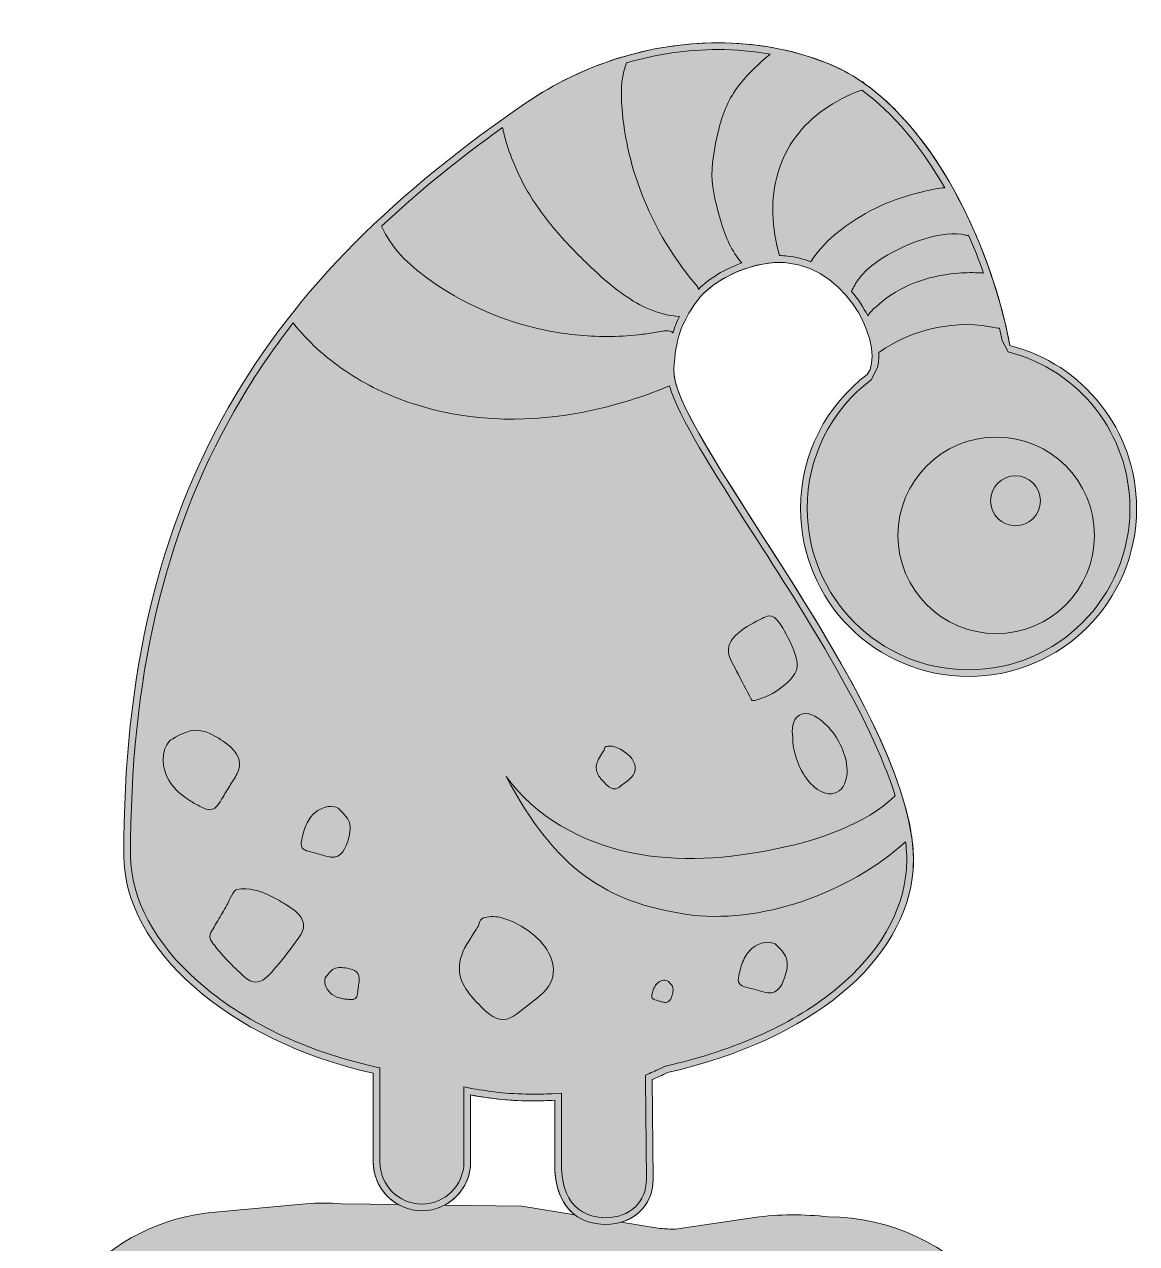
# Model space of a CAD drawing. Header units: millimetres. Extents: x 29 to 221, y -125 to -23.
# Drawn here: x 34.1 to 92.6, y -87 to -22.9 of the extents above; entities that cross this region are included whole.
import ezdxf

# ---------------------------------------------------------------- set-up
doc = ezdxf.new("R2010")
doc.units = ezdxf.units.MM
doc.header["$MEASUREMENT"] = 0
doc.layers.add('engraving', color=7, linetype='Continuous')
doc.layers.add('Layer 1', color=7, linetype='Continuous')

# ---------------------------------------------------------------- blocks, each defined once
blk = doc.blocks.new('block 2')
at = {"layer": 'engraving'}
h = blk.add_hatch(color=1, dxfattribs=at)
h.dxf.hatch_style = 2
edge = h.paths.add_edge_path()
edge.add_spline(control_points=[(85.912, -39.814), (85.912, -39.814), (85.913, -39.814), (85.913, -39.814), (85.817, -39.294), (85.699, -38.757), (85.56, -38.209), (85.529, -38.058), (85.49, -37.91), (85.442, -37.764), (84.26, -33.424), (81.767, -28.518), (78.26, -26.045), (78.226, -25.98), (78.168, -25.931), (78.09, -25.928), (77.523, -25.545), (76.932, -25.223), (76.315, -24.98), (74.48, -24.256), (72.531, -23.913), (70.575, -23.913), (67.031, -23.913), (63.465, -25.037), (60.514, -27.053), (46.99, -36.287), (39.308, -47.384), (39.356, -66.619), (39.368, -71.471), (44.813, -76.359), (52.461, -78.051), (52.461, -78.051), (52.461, -82.72), (52.461, -82.72), (52.461, -84.127), (53.612, -85.278), (55.019, -85.278), (56.426, -85.278), (57.578, -84.127), (57.578, -82.72), (57.578, -82.72), (57.578, -79.192), (57.578, -79.192), (58.662, -79.406), (59.777, -79.506), (60.888, -79.506), (61.26, -79.506), (61.631, -79.495), (62, -79.473), (62, -79.473), (62, -82.72), (62, -82.72), (61.95, -85.118), (63.271, -85.996), (64.678, -85.996), (66.085, -85.996), (67.17, -85.042), (67.17, -83.634), (67.17, -83.634), (67.117, -78.385), (67.117, -78.385), (67.39, -78.274), (67.656, -78.15), (67.918, -78.02), (75.49, -76.308), (80.457, -72.166), (80.831, -67.359), (80.873, -66.813), (80.844, -66.228), (80.756, -65.614), (80.756, -65.614), (80.757, -65.613), (80.757, -65.613), (80.756, -65.61), (80.755, -65.606), (80.754, -65.603), (79.59, -57.531), (68.033, -44.208), (68.255, -41.051), (68.362, -39.515), (68.588, -38.703), (69.495, -37.459), (70.331, -36.313), (72.311, -35.447), (73.815, -35.447), (73.943, -35.447), (74.067, -35.453), (74.186, -35.466), (77.639, -35.836), (79.367, -40.118), (78.42, -41.331), (78.42, -41.331), (78.421, -41.331), (78.421, -41.331), (76.291, -42.944), (74.914, -45.499), (74.914, -48.377), (74.914, -53.254), (78.867, -57.208), (83.745, -57.208), (88.622, -57.208), (92.576, -53.254), (92.576, -48.377), (92.576, -44.247), (89.742, -40.781), (85.912, -39.814)], knot_values=[0, 0, 0, 0, 1, 1, 1, 2, 2, 2, 3, 3, 3, 4, 4, 4, 5, 5, 5, 6, 6, 6, 7, 7, 7, 8, 8, 8, 9, 9, 9, 10, 10, 10, 11, 11, 11, 12, 12, 12, 13, 13, 13, 14, 14, 14, 15, 15, 15, 16, 16, 16, 17, 17, 17, 18, 18, 18, 19, 19, 19, 20, 20, 20, 21, 21, 21, 22, 22, 22, 23, 23, 23, 24, 24, 24, 25, 25, 25, 26, 26, 26, 27, 27, 27, 28, 28, 28, 29, 29, 29, 30, 30, 30, 31, 31, 31, 32, 32, 32, 33, 33, 33, 34, 34, 34, 35, 35, 35, 35], degree=3, periodic=1)
edge = h.paths.add_edge_path()
edge.add_spline(control_points=[(72.407, -49.671), (75.221, -54.053), (78.55, -59.239), (79.892, -63.473), (78.282, -65.001), (75.874, -65.795), (73.705, -66.25), (71.156, -66.785), (68.499, -66.993), (65.952, -66.453), (63.404, -65.914), (60.966, -64.569), (59.449, -62.453), (62.063, -67.407), (64.767, -69.065), (68.845, -69.689), (72.783, -70.291), (77.437, -68.582), (80.439, -65.899), (80.498, -66.4), (80.514, -66.88), (80.479, -67.331), (80.303, -69.598), (79.048, -71.758), (76.849, -73.579), (74.609, -75.433), (71.493, -76.85), (67.84, -77.676), (67.84, -77.676), (67.799, -77.685), (67.799, -77.685), (67.799, -77.685), (67.761, -77.704), (67.761, -77.704), (67.474, -77.846), (67.22, -77.962), (66.984, -78.058), (66.984, -78.058), (66.762, -78.149), (66.762, -78.149), (66.762, -78.149), (66.764, -78.388), (66.764, -78.388), (66.764, -78.388), (66.817, -83.634), (66.817, -83.634), (66.817, -84.817), (65.937, -85.643), (64.678, -85.643), (64.215, -85.643), (63.559, -85.536), (63.059, -85.025), (62.569, -84.525), (62.332, -83.752), (62.353, -82.72), (62.353, -82.72), (62.353, -79.099), (62.353, -79.099), (62.353, -79.099), (61.979, -79.121), (61.979, -79.121), (61.616, -79.142), (61.249, -79.153), (60.888, -79.153), (59.77, -79.153), (58.679, -79.05), (57.646, -78.846), (57.646, -78.846), (57.225, -78.763), (57.225, -78.763), (57.225, -78.763), (57.225, -82.72), (57.225, -82.72), (57.225, -83.936), (56.235, -84.925), (55.019, -84.925), (53.803, -84.925), (52.813, -83.936), (52.813, -82.72), (52.813, -82.72), (52.813, -77.768), (52.813, -77.768), (52.813, -77.768), (52.537, -77.707), (52.537, -77.707), (48.919, -76.906), (45.631, -75.325), (43.278, -73.255), (40.982, -71.235), (39.714, -68.878), (39.709, -66.618), (39.685, -57.375), (41.466, -49.735), (45.152, -43.26), (46.064, -41.658), (47.098, -40.12), (48.258, -38.628), (49.008, -39.599), (49.965, -40.447), (50.97, -41.137), (52.06, -41.884), (53.27, -42.449), (54.522, -42.866), (57.284, -43.787), (60.256, -43.884), (63.11, -43.386), (64.801, -43.091), (66.451, -42.596), (68.037, -41.94), (68.524, -43.618), (70.278, -46.355), (72.407, -49.671)], knot_values=[0, 0, 0, 0, 1, 1, 1, 2, 2, 2, 3, 3, 3, 4, 4, 4, 5, 5, 5, 6, 6, 6, 7, 7, 7, 8, 8, 8, 9, 9, 9, 10, 10, 10, 11, 11, 11, 12, 12, 12, 13, 13, 13, 14, 14, 14, 15, 15, 15, 16, 16, 16, 17, 17, 17, 18, 18, 18, 19, 19, 19, 20, 20, 20, 21, 21, 21, 22, 22, 22, 23, 23, 23, 24, 24, 24, 25, 25, 25, 26, 26, 26, 27, 27, 27, 28, 28, 28, 29, 29, 29, 30, 30, 30, 31, 31, 31, 32, 32, 32, 33, 33, 33, 34, 34, 34, 35, 35, 35, 36, 36, 36, 37, 37, 37, 37], degree=3, periodic=1)
edge = h.paths.add_edge_path()
edge.add_spline(control_points=[(68.202, -39.17), (68.177, -39.123), (68.139, -39.081), (68.073, -39.066), (67.788, -39), (67.525, -39.088), (67.242, -39.135), (66.961, -39.183), (66.678, -39.221), (66.394, -39.252), (65.851, -39.311), (65.304, -39.341), (64.758, -39.344), (63.64, -39.349), (62.528, -39.228), (61.434, -38.997), (59.249, -38.536), (57.135, -37.612), (55.33, -36.295), (54.823, -35.926), (54.337, -35.531), (53.91, -35.07), (53.484, -34.611), (53.177, -34.103), (52.895, -33.554), (54.771, -31.786), (56.881, -30.065), (59.257, -28.363), (59.27, -28.423), (59.283, -28.484), (59.297, -28.547), (59.353, -28.799), (59.423, -29.047), (59.501, -29.293), (59.642, -29.735), (59.81, -30.175), (60, -30.599), (60.39, -31.471), (60.894, -32.3), (61.474, -33.059), (62.053, -33.818), (62.704, -34.522), (63.381, -35.194), (64.084, -35.893), (64.813, -36.572), (65.622, -37.147), (66.497, -37.768), (67.482, -38.226), (68.561, -38.289), (68.408, -38.586), (68.293, -38.875), (68.202, -39.17)], knot_values=[0, 0, 0, 0, 1, 1, 1, 2, 2, 2, 3, 3, 3, 4, 4, 4, 5, 5, 5, 6, 6, 6, 7, 7, 7, 8, 8, 8, 9, 9, 9, 10, 10, 10, 11, 11, 11, 12, 12, 12, 13, 13, 13, 14, 14, 14, 15, 15, 15, 16, 16, 16, 17, 17, 17, 17], degree=3, periodic=1)
edge = h.paths.add_edge_path()
edge.add_spline(control_points=[(69.546, -36.866), (69.546, -36.812), (69.531, -36.756), (69.488, -36.705), (67.295, -34.147), (65.869, -30.947), (65.553, -27.583), (65.509, -27.107), (65.481, -26.627), (65.516, -26.149), (65.534, -25.898), (65.57, -25.647), (65.63, -25.402), (65.666, -25.253), (65.72, -25.11), (65.767, -24.965), (67.337, -24.508), (68.961, -24.266), (70.575, -24.266), (71.512, -24.266), (72.428, -24.348), (73.322, -24.505), (72.763, -24.981), (72.211, -25.473), (71.753, -26.048), (71.234, -26.698), (70.885, -27.421), (70.682, -28.226), (70.469, -29.069), (70.251, -29.982), (70.263, -30.856), (70.275, -31.689), (70.509, -32.544), (70.743, -33.339), (70.969, -34.105), (71.297, -34.869), (71.825, -35.477), (70.939, -35.795), (70.113, -36.292), (69.546, -36.866)], knot_values=[0, 0, 0, 0, 1, 1, 1, 2, 2, 2, 3, 3, 3, 4, 4, 4, 5, 5, 5, 6, 6, 6, 7, 7, 7, 8, 8, 8, 9, 9, 9, 10, 10, 10, 11, 11, 11, 12, 12, 12, 13, 13, 13, 13], degree=3, periodic=1)
edge = h.paths.add_edge_path()
edge.add_spline(control_points=[(74.224, -35.115), (74.093, -35.102), (73.956, -35.094), (73.815, -35.094), (73.815, -35.094), (73.814, -35.094), (73.814, -35.094), (73.393, -33.664), (73.309, -32.139), (73.739, -30.7), (74.143, -29.347), (75, -28.226), (76.149, -27.419), (76.758, -26.99), (77.429, -26.649), (78.128, -26.393), (79.809, -27.61), (81.29, -29.435), (82.495, -31.531), (82.175, -31.536), (81.829, -31.627), (81.526, -31.692), (81.157, -31.771), (80.792, -31.867), (80.433, -31.979), (79.7, -32.207), (78.99, -32.508), (78.321, -32.886), (77.738, -33.216), (77.18, -33.592), (76.674, -34.032), (76.223, -34.423), (75.76, -34.894), (75.464, -35.425), (75.079, -35.273), (74.668, -35.163), (74.224, -35.115)], knot_values=[0, 0, 0, 0, 1, 1, 1, 2, 2, 2, 3, 3, 3, 4, 4, 4, 5, 5, 5, 6, 6, 6, 7, 7, 7, 8, 8, 8, 9, 9, 9, 10, 10, 10, 11, 11, 11, 12, 12, 12, 12], degree=3, periodic=1)
edge = h.paths.add_edge_path()
edge.add_spline(control_points=[(78.444, -38.249), (78.223, -37.815), (77.937, -37.377), (77.59, -36.971), (77.708, -36.753), (77.815, -36.534), (77.966, -36.333), (78.122, -36.126), (78.301, -35.937), (78.493, -35.764), (78.9, -35.396), (79.386, -35.108), (79.87, -34.855), (80.43, -34.563), (81.016, -34.319), (81.627, -34.157), (82.246, -33.993), (82.963, -33.853), (83.594, -34.023), (83.652, -34.04), (83.7, -34.03), (83.742, -34.01), (84.03, -34.668), (84.296, -35.336), (84.531, -36.009), (84.44, -36.001), (84.349, -36.001), (84.263, -35.997), (83.865, -35.979), (83.467, -35.985), (83.07, -36.024), (81.582, -36.167), (80.137, -36.668), (79.007, -37.672), (78.837, -37.823), (78.593, -38.023), (78.444, -38.249)], knot_values=[0, 0, 0, 0, 1, 1, 1, 2, 2, 2, 3, 3, 3, 4, 4, 4, 5, 5, 5, 6, 6, 6, 7, 7, 7, 8, 8, 8, 9, 9, 9, 10, 10, 10, 11, 11, 11, 12, 12, 12, 12], degree=3, periodic=1)
edge = h.paths.add_edge_path()
edge.add_spline(control_points=[(83.745, -56.856), (79.07, -56.856), (75.266, -53.052), (75.266, -48.377), (75.266, -45.698), (76.494, -43.232), (78.634, -41.613), (78.634, -41.613), (78.963, -40.979), (78.963, -40.979), (79.021, -40.744), (79.04, -40.477), (79.022, -40.189), (80.839, -38.916), (83.11, -38.412), (85.288, -38.909), (85.315, -38.915), (85.34, -38.91), (85.365, -38.908), (85.415, -39.124), (85.462, -39.34), (85.504, -39.555), (85.504, -39.555), (85.826, -40.156), (85.826, -40.156), (89.593, -41.107), (92.224, -44.487), (92.224, -48.377), (92.224, -53.052), (88.42, -56.856), (83.745, -56.856)], knot_values=[0, 0, 0, 0, 1, 1, 1, 2, 2, 2, 3, 3, 3, 4, 4, 4, 5, 5, 5, 6, 6, 6, 7, 7, 7, 8, 8, 8, 9, 9, 9, 10, 10, 10, 10], degree=3, periodic=1)
h = blk.add_hatch(color=1, dxfattribs=at)
h.dxf.hatch_style = 2
edge = h.paths.add_edge_path()
edge.add_spline(control_points=[(85.198, -44.628), (82.346, -44.628), (80.034, -46.939), (80.034, -49.791), (80.034, -52.643), (82.346, -54.955), (85.198, -54.955), (88.049, -54.955), (90.361, -52.643), (90.361, -49.791), (90.361, -46.939), (88.049, -44.628), (85.198, -44.628)], knot_values=[0, 0, 0, 0, 1, 1, 1, 2, 2, 2, 3, 3, 3, 4, 4, 4, 4], degree=3, periodic=1)
edge = h.paths.add_edge_path()
edge.add_spline(control_points=[(86.215, -49.282), (85.491, -49.282), (84.905, -48.696), (84.905, -47.972), (84.905, -47.249), (85.491, -46.662), (86.215, -46.662), (86.938, -46.662), (87.525, -47.249), (87.525, -47.972), (87.525, -48.696), (86.938, -49.282), (86.215, -49.282)], knot_values=[0, 0, 0, 0, 1, 1, 1, 2, 2, 2, 3, 3, 3, 4, 4, 4, 4], degree=3, periodic=1)
h = blk.add_hatch(color=1, dxfattribs=at)
h.dxf.hatch_style = 2
edge = h.paths.add_edge_path()
edge.add_spline(control_points=[(74.734, -56.493), (74.661, -55.902), (74.36, -55.34), (74.078, -54.825), (73.887, -54.476), (73.541, -53.82), (73.048, -54.083), (72.98, -54.12), (72.293, -54.449), (71.97, -54.67), (71.643, -54.893), (71.258, -55.214), (71.151, -55.612), (71.027, -56.073), (71.35, -56.536), (71.553, -56.924), (71.812, -57.418), (72.07, -57.911), (72.329, -58.405), (72.361, -58.465), (72.439, -58.484), (72.501, -58.468), (73.028, -58.336), (73.525, -58.096), (73.951, -57.757), (74.345, -57.444), (74.802, -57.045), (74.734, -56.493)], knot_values=[0, 0, 0, 0, 1, 1, 1, 2, 2, 2, 3, 3, 3, 4, 4, 4, 5, 5, 5, 6, 6, 6, 7, 7, 7, 8, 8, 8, 9, 9, 9, 9], degree=3, periodic=1)
h = blk.add_hatch(color=1, dxfattribs=at)
h.dxf.hatch_style = 2
edge = h.paths.add_edge_path()
edge.add_spline(control_points=[(76.864, -60.515), (76.661, -60.167), (76.394, -59.847), (76.084, -59.59), (75.761, -59.322), (75.281, -58.986), (74.856, -59.242), (74.455, -59.484), (74.451, -60.007), (74.511, -60.417), (74.481, -60.766), (74.585, -61.159), (74.685, -61.475), (74.809, -61.866), (74.99, -62.25), (75.239, -62.577), (75.491, -62.907), (75.817, -63.234), (76.232, -63.34), (76.647, -63.445), (77.061, -63.245), (77.23, -62.851), (77.543, -62.123), (77.242, -61.162), (76.864, -60.515)], knot_values=[0, 0, 0, 0, 1, 1, 1, 2, 2, 2, 3, 3, 3, 4, 4, 4, 5, 5, 5, 6, 6, 6, 7, 7, 7, 8, 8, 8, 8], degree=3, periodic=1)
h = blk.add_hatch(color=1, dxfattribs=at)
h.dxf.hatch_style = 2
edge = h.paths.add_edge_path()
edge.add_spline(control_points=[(44.34, -60.454), (43.919, -60.193), (43.445, -59.969), (42.937, -60.043), (42.567, -60.098), (41.828, -60.519), (41.774, -60.576), (41.25, -61.128), (41.359, -62.054), (41.719, -62.661), (41.932, -63.021), (42.242, -63.316), (42.58, -63.559), (42.749, -63.68), (42.925, -63.791), (43.106, -63.892), (43.295, -63.998), (43.497, -64.124), (43.707, -64.183), (44.175, -64.314), (44.371, -63.853), (44.572, -63.523), (44.704, -63.309), (44.835, -63.094), (44.967, -62.879), (45.097, -62.666), (45.246, -62.456), (45.345, -62.226), (45.698, -61.404), (44.964, -60.841), (44.34, -60.454)], knot_values=[0, 0, 0, 0, 1, 1, 1, 2, 2, 2, 3, 3, 3, 4, 4, 4, 5, 5, 5, 6, 6, 6, 7, 7, 7, 8, 8, 8, 9, 9, 9, 10, 10, 10, 10], degree=3, periodic=1)
h = blk.add_hatch(color=1, dxfattribs=at)
h.dxf.hatch_style = 2
edge = h.paths.add_edge_path()
edge.add_spline(control_points=[(65.831, -61.289), (65.645, -61.133), (65.427, -60.995), (65.197, -60.915), (65.079, -60.875), (64.952, -60.852), (64.828, -60.867), (64.779, -60.873), (64.711, -60.88), (64.67, -60.909), (64.621, -60.943), (64.611, -61.026), (64.59, -61.078), (64.588, -61.086), (64.338, -61.442), (64.259, -61.631), (64.177, -61.827), (64.15, -62.034), (64.223, -62.237), (64.291, -62.425), (64.421, -62.585), (64.557, -62.728), (64.694, -62.872), (64.853, -63.054), (65.054, -63.101), (65.281, -63.155), (65.458, -62.966), (65.62, -62.838), (65.791, -62.702), (65.997, -62.574), (66.122, -62.391), (66.381, -62.012), (66.142, -61.548), (65.831, -61.289)], knot_values=[0, 0, 0, 0, 1, 1, 1, 2, 2, 2, 3, 3, 3, 4, 4, 4, 5, 5, 5, 6, 6, 6, 7, 7, 7, 8, 8, 8, 9, 9, 9, 10, 10, 10, 11, 11, 11, 11], degree=3, periodic=1)
h = blk.add_hatch(color=1, dxfattribs=at)
h.dxf.hatch_style = 2
edge = h.paths.add_edge_path()
edge.add_spline(control_points=[(51.159, -65.732), (51.248, -65.417), (51.303, -65.075), (51.162, -64.767), (51.06, -64.541), (50.657, -64.149), (50.611, -64.126), (50.165, -63.894), (49.597, -64.133), (49.278, -64.473), (49.088, -64.674), (48.958, -64.925), (48.866, -65.184), (48.82, -65.313), (48.782, -65.445), (48.751, -65.579), (48.718, -65.718), (48.675, -65.869), (48.676, -66.013), (48.679, -66.334), (49.007, -66.374), (49.253, -66.442), (49.414, -66.486), (49.574, -66.53), (49.735, -66.574), (49.894, -66.618), (50.054, -66.674), (50.219, -66.694), (50.805, -66.768), (51.028, -66.199), (51.159, -65.732)], knot_values=[0, 0, 0, 0, 1, 1, 1, 2, 2, 2, 3, 3, 3, 4, 4, 4, 5, 5, 5, 6, 6, 6, 7, 7, 7, 8, 8, 8, 9, 9, 9, 10, 10, 10, 10], degree=3, periodic=1)
h = blk.add_hatch(color=1, dxfattribs=at)
h.dxf.hatch_style = 2
edge = h.paths.add_edge_path()
edge.add_spline(control_points=[(48.507, -69.666), (48.34, -69.49), (48.129, -69.358), (47.926, -69.228), (47.665, -69.061), (47.4, -68.899), (47.123, -68.761), (46.577, -68.488), (45.908, -68.259), (45.291, -68.395), (45.101, -68.437), (44.89, -69.007), (44.823, -69.126), (44.67, -69.396), (44.513, -69.664), (44.353, -69.931), (44.266, -70.076), (44.184, -70.224), (44.101, -70.372), (44.03, -70.497), (43.925, -70.623), (43.888, -70.764), (43.82, -71.027), (44.039, -71.234), (44.19, -71.42), (44.386, -71.662), (44.589, -71.896), (44.802, -72.122), (45.002, -72.335), (45.21, -72.541), (45.426, -72.739), (45.618, -72.916), (45.832, -73.15), (46.09, -73.23), (46.643, -73.4), (47.056, -72.819), (47.366, -72.459), (47.775, -71.985), (48.16, -71.49), (48.519, -70.978), (48.662, -70.775), (48.806, -70.558), (48.802, -70.299), (48.797, -70.053), (48.671, -69.84), (48.507, -69.666)], knot_values=[0, 0, 0, 0, 1, 1, 1, 2, 2, 2, 3, 3, 3, 4, 4, 4, 5, 5, 5, 6, 6, 6, 7, 7, 7, 8, 8, 8, 9, 9, 9, 10, 10, 10, 11, 11, 11, 12, 12, 12, 13, 13, 13, 14, 14, 14, 15, 15, 15, 15], degree=3, periodic=1)
h = blk.add_hatch(color=1, dxfattribs=at)
h.dxf.hatch_style = 2
edge = h.paths.add_edge_path()
edge.add_spline(control_points=[(60.963, -70.848), (60.514, -70.474), (59.99, -70.141), (59.435, -69.949), (59.153, -69.85), (58.846, -69.795), (58.546, -69.832), (58.43, -69.847), (58.266, -69.863), (58.167, -69.933), (58.05, -70.016), (58.024, -70.214), (57.975, -70.341), (57.968, -70.359), (57.368, -71.217), (57.177, -71.671), (56.979, -72.143), (56.914, -72.642), (57.09, -73.131), (57.253, -73.585), (57.567, -73.97), (57.896, -74.315), (58.225, -74.66), (58.608, -75.099), (59.092, -75.213), (59.639, -75.341), (60.065, -74.887), (60.455, -74.578), (60.867, -74.252), (61.363, -73.942), (61.664, -73.502), (62.288, -72.589), (61.713, -71.471), (60.963, -70.848)], knot_values=[0, 0, 0, 0, 1, 1, 1, 2, 2, 2, 3, 3, 3, 4, 4, 4, 5, 5, 5, 6, 6, 6, 7, 7, 7, 8, 8, 8, 9, 9, 9, 10, 10, 10, 11, 11, 11, 11], degree=3, periodic=1)
h = blk.add_hatch(color=1, dxfattribs=at)
h.dxf.hatch_style = 2
edge = h.paths.add_edge_path()
edge.add_spline(control_points=[(74.129, -72.865), (74.218, -72.55), (74.273, -72.208), (74.132, -71.899), (74.03, -71.674), (73.627, -71.282), (73.581, -71.259), (73.135, -71.027), (72.567, -71.266), (72.248, -71.606), (72.058, -71.807), (71.928, -72.058), (71.836, -72.317), (71.79, -72.446), (71.752, -72.578), (71.721, -72.712), (71.688, -72.851), (71.645, -73.002), (71.646, -73.146), (71.649, -73.467), (71.977, -73.507), (72.223, -73.575), (72.384, -73.619), (72.544, -73.663), (72.704, -73.707), (72.864, -73.751), (73.024, -73.807), (73.189, -73.827), (73.775, -73.901), (73.998, -73.332), (74.129, -72.865)], knot_values=[0, 0, 0, 0, 1, 1, 1, 2, 2, 2, 3, 3, 3, 4, 4, 4, 5, 5, 5, 6, 6, 6, 7, 7, 7, 8, 8, 8, 9, 9, 9, 10, 10, 10, 10], degree=3, periodic=1)
h = blk.add_hatch(color=1, dxfattribs=at)
h.dxf.hatch_style = 2
edge = h.paths.add_edge_path()
edge.add_spline(control_points=[(50.984, -72.518), (50.762, -72.488), (50.524, -72.483), (50.328, -72.607), (50.184, -72.698), (49.956, -73.009), (49.944, -73.042), (49.829, -73.367), (50.045, -73.73), (50.305, -73.915), (50.46, -74.025), (50.643, -74.09), (50.828, -74.128), (50.92, -74.147), (51.013, -74.161), (51.107, -74.169), (51.204, -74.178), (51.311, -74.193), (51.409, -74.179), (51.627, -74.147), (51.623, -73.92), (51.646, -73.746), (51.66, -73.633), (51.675, -73.52), (51.69, -73.407), (51.705, -73.295), (51.728, -73.18), (51.726, -73.067), (51.721, -72.662), (51.313, -72.564), (50.984, -72.518)], knot_values=[0, 0, 0, 0, 1, 1, 1, 2, 2, 2, 3, 3, 3, 4, 4, 4, 5, 5, 5, 6, 6, 6, 7, 7, 7, 8, 8, 8, 9, 9, 9, 10, 10, 10, 10], degree=3, periodic=1)
h = blk.add_hatch(color=1, dxfattribs=at)
h.dxf.hatch_style = 2
edge = h.paths.add_edge_path()
edge.add_spline(control_points=[(68.181, -73.908), (68.219, -73.771), (68.243, -73.621), (68.182, -73.486), (68.137, -73.388), (67.961, -73.217), (67.941, -73.206), (67.746, -73.105), (67.498, -73.209), (67.358, -73.358), (67.275, -73.446), (67.218, -73.556), (67.178, -73.669), (67.158, -73.725), (67.141, -73.783), (67.128, -73.842), (67.113, -73.902), (67.095, -73.969), (67.095, -74.032), (67.096, -74.172), (67.24, -74.189), (67.347, -74.219), (67.418, -74.238), (67.488, -74.257), (67.558, -74.277), (67.627, -74.296), (67.698, -74.32), (67.769, -74.329), (68.026, -74.361), (68.123, -74.113), (68.181, -73.908)], knot_values=[0, 0, 0, 0, 1, 1, 1, 2, 2, 2, 3, 3, 3, 4, 4, 4, 5, 5, 5, 6, 6, 6, 7, 7, 7, 8, 8, 8, 9, 9, 9, 10, 10, 10, 10], degree=3, periodic=1)
at = {"layer": 'engraving', "lineweight": 0}
for points, knots in [([(85.912, -39.814), (85.912, -39.814), (85.913, -39.814), (85.913, -39.814), (85.817, -39.294), (85.699, -38.757), (85.56, -38.209), (85.529, -38.058), (85.49, -37.91), (85.442, -37.764), (84.26, -33.424), (81.767, -28.518), (78.26, -26.045), (78.226, -25.98), (78.168, -25.931), (78.09, -25.928), (77.523, -25.545), (76.932, -25.223), (76.315, -24.98), (74.48, -24.256), (72.531, -23.913), (70.575, -23.913), (67.031, -23.913), (63.465, -25.037), (60.514, -27.053), (46.99, -36.287), (39.308, -47.384), (39.356, -66.619), (39.368, -71.471), (44.813, -76.359), (52.461, -78.051), (52.461, -78.051), (52.461, -82.72), (52.461, -82.72), (52.461, -84.127), (53.612, -85.278), (55.019, -85.278), (56.426, -85.278), (57.578, -84.127), (57.578, -82.72), (57.578, -82.72), (57.578, -79.192), (57.578, -79.192), (58.662, -79.406), (59.777, -79.506), (60.888, -79.506), (61.26, -79.506), (61.631, -79.495), (62, -79.473), (62, -79.473), (62, -82.72), (62, -82.72), (61.95, -85.118), (63.271, -85.996), (64.678, -85.996), (66.085, -85.996), (67.17, -85.042), (67.17, -83.634), (67.17, -83.634), (67.117, -78.385), (67.117, -78.385), (67.39, -78.274), (67.656, -78.15), (67.918, -78.02), (75.49, -76.308), (80.457, -72.166), (80.831, -67.359), (80.873, -66.813), (80.844, -66.228), (80.756, -65.614), (80.756, -65.614), (80.757, -65.613), (80.757, -65.613), (80.756, -65.61), (80.755, -65.606), (80.754, -65.603), (79.59, -57.531), (68.033, -44.208), (68.255, -41.051), (68.362, -39.515), (68.588, -38.703), (69.495, -37.459), (70.331, -36.313), (72.311, -35.447), (73.815, -35.447), (73.943, -35.447), (74.067, -35.453), (74.186, -35.466), (77.639, -35.836), (79.367, -40.118), (78.42, -41.331), (78.42, -41.331), (78.421, -41.331), (78.421, -41.331), (76.291, -42.944), (74.914, -45.499), (74.914, -48.377), (74.914, -53.254), (78.867, -57.208), (83.745, -57.208), (88.622, -57.208), (92.576, -53.254), (92.576, -48.377), (92.576, -44.247), (89.742, -40.781), (85.912, -39.814)], [0, 0, 0, 0, 1, 1, 1, 2, 2, 2, 3, 3, 3, 4, 4, 4, 5, 5, 5, 6, 6, 6, 7, 7, 7, 8, 8, 8, 9, 9, 9, 10, 10, 10, 11, 11, 11, 12, 12, 12, 13, 13, 13, 14, 14, 14, 15, 15, 15, 16, 16, 16, 17, 17, 17, 18, 18, 18, 19, 19, 19, 20, 20, 20, 21, 21, 21, 22, 22, 22, 23, 23, 23, 24, 24, 24, 25, 25, 25, 26, 26, 26, 27, 27, 27, 28, 28, 28, 29, 29, 29, 30, 30, 30, 31, 31, 31, 32, 32, 32, 33, 33, 33, 34, 34, 34, 35, 35, 35, 35]), ([(69.546, -36.866), (69.546, -36.812), (69.531, -36.756), (69.488, -36.705), (67.295, -34.147), (65.869, -30.947), (65.553, -27.583), (65.509, -27.107), (65.481, -26.627), (65.516, -26.149), (65.534, -25.898), (65.57, -25.647), (65.63, -25.402), (65.666, -25.253), (65.72, -25.11), (65.767, -24.965), (67.337, -24.508), (68.961, -24.266), (70.575, -24.266), (71.512, -24.266), (72.428, -24.348), (73.322, -24.505), (72.763, -24.981), (72.211, -25.473), (71.753, -26.048), (71.234, -26.698), (70.885, -27.421), (70.682, -28.226), (70.469, -29.069), (70.251, -29.982), (70.263, -30.856), (70.275, -31.689), (70.509, -32.544), (70.743, -33.339), (70.969, -34.105), (71.297, -34.869), (71.825, -35.477), (70.939, -35.795), (70.113, -36.292), (69.546, -36.866)], [0, 0, 0, 0, 1, 1, 1, 2, 2, 2, 3, 3, 3, 4, 4, 4, 5, 5, 5, 6, 6, 6, 7, 7, 7, 8, 8, 8, 9, 9, 9, 10, 10, 10, 11, 11, 11, 12, 12, 12, 13, 13, 13, 13]), ([(74.224, -35.115), (74.093, -35.102), (73.956, -35.094), (73.815, -35.094), (73.815, -35.094), (73.814, -35.094), (73.814, -35.094), (73.393, -33.664), (73.309, -32.139), (73.739, -30.7), (74.143, -29.347), (75, -28.226), (76.149, -27.419), (76.758, -26.99), (77.429, -26.649), (78.128, -26.393), (79.809, -27.61), (81.29, -29.435), (82.495, -31.531), (82.175, -31.536), (81.829, -31.627), (81.526, -31.692), (81.157, -31.771), (80.792, -31.867), (80.433, -31.979), (79.7, -32.207), (78.99, -32.508), (78.321, -32.886), (77.738, -33.216), (77.18, -33.592), (76.674, -34.032), (76.223, -34.423), (75.76, -34.894), (75.464, -35.425), (75.079, -35.273), (74.668, -35.163), (74.224, -35.115)], [0, 0, 0, 0, 1, 1, 1, 2, 2, 2, 3, 3, 3, 4, 4, 4, 5, 5, 5, 6, 6, 6, 7, 7, 7, 8, 8, 8, 9, 9, 9, 10, 10, 10, 11, 11, 11, 12, 12, 12, 12]), ([(68.202, -39.17), (68.177, -39.123), (68.139, -39.081), (68.073, -39.066), (67.788, -39), (67.525, -39.088), (67.242, -39.135), (66.961, -39.183), (66.678, -39.221), (66.394, -39.252), (65.851, -39.311), (65.304, -39.341), (64.758, -39.344), (63.64, -39.349), (62.528, -39.228), (61.434, -38.997), (59.249, -38.536), (57.135, -37.612), (55.33, -36.295), (54.823, -35.926), (54.337, -35.531), (53.91, -35.07), (53.484, -34.611), (53.177, -34.103), (52.895, -33.554), (54.771, -31.786), (56.881, -30.065), (59.257, -28.363), (59.27, -28.423), (59.283, -28.484), (59.297, -28.547), (59.353, -28.799), (59.423, -29.047), (59.501, -29.293), (59.642, -29.735), (59.81, -30.175), (60, -30.599), (60.39, -31.471), (60.894, -32.3), (61.474, -33.059), (62.053, -33.818), (62.704, -34.522), (63.381, -35.194), (64.084, -35.893), (64.813, -36.572), (65.622, -37.147), (66.497, -37.768), (67.482, -38.226), (68.561, -38.289), (68.408, -38.586), (68.293, -38.875), (68.202, -39.17)], [0, 0, 0, 0, 1, 1, 1, 2, 2, 2, 3, 3, 3, 4, 4, 4, 5, 5, 5, 6, 6, 6, 7, 7, 7, 8, 8, 8, 9, 9, 9, 10, 10, 10, 11, 11, 11, 12, 12, 12, 13, 13, 13, 14, 14, 14, 15, 15, 15, 16, 16, 16, 17, 17, 17, 17]), ([(78.444, -38.249), (78.223, -37.815), (77.937, -37.377), (77.59, -36.971), (77.708, -36.753), (77.815, -36.534), (77.966, -36.333), (78.122, -36.126), (78.301, -35.937), (78.493, -35.764), (78.9, -35.396), (79.386, -35.108), (79.87, -34.855), (80.43, -34.563), (81.016, -34.319), (81.627, -34.157), (82.246, -33.993), (82.963, -33.853), (83.594, -34.023), (83.652, -34.04), (83.7, -34.03), (83.742, -34.01), (84.03, -34.668), (84.296, -35.336), (84.531, -36.009), (84.44, -36.001), (84.349, -36.001), (84.263, -35.997), (83.865, -35.979), (83.467, -35.985), (83.07, -36.024), (81.582, -36.167), (80.137, -36.668), (79.007, -37.672), (78.837, -37.823), (78.593, -38.023), (78.444, -38.249)], [0, 0, 0, 0, 1, 1, 1, 2, 2, 2, 3, 3, 3, 4, 4, 4, 5, 5, 5, 6, 6, 6, 7, 7, 7, 8, 8, 8, 9, 9, 9, 10, 10, 10, 11, 11, 11, 12, 12, 12, 12]), ([(83.745, -56.856), (79.07, -56.856), (75.266, -53.052), (75.266, -48.377), (75.266, -45.698), (76.494, -43.232), (78.634, -41.613), (78.634, -41.613), (78.963, -40.979), (78.963, -40.979), (79.021, -40.744), (79.04, -40.477), (79.022, -40.189), (80.839, -38.916), (83.11, -38.412), (85.288, -38.909), (85.315, -38.915), (85.34, -38.91), (85.365, -38.908), (85.415, -39.124), (85.462, -39.34), (85.504, -39.555), (85.504, -39.555), (85.826, -40.156), (85.826, -40.156), (89.593, -41.107), (92.224, -44.487), (92.224, -48.377), (92.224, -53.052), (88.42, -56.856), (83.745, -56.856)], [0, 0, 0, 0, 1, 1, 1, 2, 2, 2, 3, 3, 3, 4, 4, 4, 5, 5, 5, 6, 6, 6, 7, 7, 7, 8, 8, 8, 9, 9, 9, 10, 10, 10, 10]), ([(72.407, -49.671), (75.221, -54.053), (78.55, -59.239), (79.892, -63.473), (78.282, -65.001), (75.874, -65.795), (73.705, -66.25), (71.156, -66.785), (68.499, -66.993), (65.952, -66.453), (63.404, -65.914), (60.966, -64.569), (59.449, -62.453), (62.063, -67.407), (64.767, -69.065), (68.845, -69.689), (72.783, -70.291), (77.437, -68.582), (80.439, -65.899), (80.498, -66.4), (80.514, -66.88), (80.479, -67.331), (80.303, -69.598), (79.048, -71.758), (76.849, -73.579), (74.609, -75.433), (71.493, -76.85), (67.84, -77.676), (67.84, -77.676), (67.799, -77.685), (67.799, -77.685), (67.799, -77.685), (67.761, -77.704), (67.761, -77.704), (67.474, -77.846), (67.22, -77.962), (66.984, -78.058), (66.984, -78.058), (66.762, -78.149), (66.762, -78.149), (66.762, -78.149), (66.764, -78.388), (66.764, -78.388), (66.764, -78.388), (66.817, -83.634), (66.817, -83.634), (66.817, -84.817), (65.937, -85.643), (64.678, -85.643), (64.215, -85.643), (63.559, -85.536), (63.059, -85.025), (62.569, -84.525), (62.332, -83.752), (62.353, -82.72), (62.353, -82.72), (62.353, -79.099), (62.353, -79.099), (62.353, -79.099), (61.979, -79.121), (61.979, -79.121), (61.616, -79.142), (61.249, -79.153), (60.888, -79.153), (59.77, -79.153), (58.679, -79.05), (57.646, -78.846), (57.646, -78.846), (57.225, -78.763), (57.225, -78.763), (57.225, -78.763), (57.225, -82.72), (57.225, -82.72), (57.225, -83.936), (56.235, -84.925), (55.019, -84.925), (53.803, -84.925), (52.813, -83.936), (52.813, -82.72), (52.813, -82.72), (52.813, -77.768), (52.813, -77.768), (52.813, -77.768), (52.537, -77.707), (52.537, -77.707), (48.919, -76.906), (45.631, -75.325), (43.278, -73.255), (40.982, -71.235), (39.714, -68.878), (39.709, -66.618), (39.685, -57.375), (41.466, -49.735), (45.152, -43.26), (46.064, -41.658), (47.098, -40.12), (48.258, -38.628), (49.008, -39.599), (49.965, -40.447), (50.97, -41.137), (52.06, -41.884), (53.27, -42.449), (54.522, -42.866), (57.284, -43.787), (60.256, -43.884), (63.11, -43.386), (64.801, -43.091), (66.451, -42.596), (68.037, -41.94), (68.524, -43.618), (70.278, -46.355), (72.407, -49.671)], [0, 0, 0, 0, 1, 1, 1, 2, 2, 2, 3, 3, 3, 4, 4, 4, 5, 5, 5, 6, 6, 6, 7, 7, 7, 8, 8, 8, 9, 9, 9, 10, 10, 10, 11, 11, 11, 12, 12, 12, 13, 13, 13, 14, 14, 14, 15, 15, 15, 16, 16, 16, 17, 17, 17, 18, 18, 18, 19, 19, 19, 20, 20, 20, 21, 21, 21, 22, 22, 22, 23, 23, 23, 24, 24, 24, 25, 25, 25, 26, 26, 26, 27, 27, 27, 28, 28, 28, 29, 29, 29, 30, 30, 30, 31, 31, 31, 32, 32, 32, 33, 33, 33, 34, 34, 34, 35, 35, 35, 36, 36, 36, 37, 37, 37, 37]), ([(85.198, -44.628), (82.346, -44.628), (80.034, -46.939), (80.034, -49.791), (80.034, -52.643), (82.346, -54.955), (85.198, -54.955), (88.049, -54.955), (90.361, -52.643), (90.361, -49.791), (90.361, -46.939), (88.049, -44.628), (85.198, -44.628)], [0, 0, 0, 0, 1, 1, 1, 2, 2, 2, 3, 3, 3, 4, 4, 4, 4]), ([(86.215, -49.282), (85.491, -49.282), (84.905, -48.696), (84.905, -47.972), (84.905, -47.249), (85.491, -46.662), (86.215, -46.662), (86.938, -46.662), (87.525, -47.249), (87.525, -47.972), (87.525, -48.696), (86.938, -49.282), (86.215, -49.282)], [0, 0, 0, 0, 1, 1, 1, 2, 2, 2, 3, 3, 3, 4, 4, 4, 4]), ([(74.734, -56.493), (74.661, -55.902), (74.36, -55.34), (74.078, -54.825), (73.887, -54.476), (73.541, -53.82), (73.048, -54.083), (72.98, -54.12), (72.293, -54.449), (71.97, -54.67), (71.643, -54.893), (71.258, -55.214), (71.151, -55.612), (71.027, -56.073), (71.35, -56.536), (71.553, -56.924), (71.812, -57.418), (72.07, -57.911), (72.329, -58.405), (72.361, -58.465), (72.439, -58.484), (72.501, -58.468), (73.028, -58.336), (73.525, -58.096), (73.951, -57.757), (74.345, -57.444), (74.802, -57.045), (74.734, -56.493)], [0, 0, 0, 0, 1, 1, 1, 2, 2, 2, 3, 3, 3, 4, 4, 4, 5, 5, 5, 6, 6, 6, 7, 7, 7, 8, 8, 8, 9, 9, 9, 9]), ([(76.864, -60.515), (76.661, -60.167), (76.394, -59.847), (76.084, -59.59), (75.761, -59.322), (75.281, -58.986), (74.856, -59.242), (74.455, -59.484), (74.451, -60.007), (74.511, -60.417), (74.481, -60.766), (74.585, -61.159), (74.685, -61.475), (74.809, -61.866), (74.99, -62.25), (75.239, -62.577), (75.491, -62.907), (75.817, -63.234), (76.232, -63.34), (76.647, -63.445), (77.061, -63.245), (77.23, -62.851), (77.543, -62.123), (77.242, -61.162), (76.864, -60.515)], [0, 0, 0, 0, 1, 1, 1, 2, 2, 2, 3, 3, 3, 4, 4, 4, 5, 5, 5, 6, 6, 6, 7, 7, 7, 8, 8, 8, 8]), ([(44.34, -60.454), (43.919, -60.193), (43.445, -59.969), (42.937, -60.043), (42.567, -60.098), (41.828, -60.519), (41.774, -60.576), (41.25, -61.128), (41.359, -62.054), (41.719, -62.661), (41.932, -63.021), (42.242, -63.316), (42.58, -63.559), (42.749, -63.68), (42.925, -63.791), (43.106, -63.892), (43.295, -63.998), (43.497, -64.124), (43.707, -64.183), (44.175, -64.314), (44.371, -63.853), (44.572, -63.523), (44.704, -63.309), (44.835, -63.094), (44.967, -62.879), (45.097, -62.666), (45.246, -62.456), (45.345, -62.226), (45.698, -61.404), (44.964, -60.841), (44.34, -60.454)], [0, 0, 0, 0, 1, 1, 1, 2, 2, 2, 3, 3, 3, 4, 4, 4, 5, 5, 5, 6, 6, 6, 7, 7, 7, 8, 8, 8, 9, 9, 9, 10, 10, 10, 10]), ([(65.831, -61.289), (65.645, -61.133), (65.427, -60.995), (65.197, -60.915), (65.079, -60.875), (64.952, -60.852), (64.828, -60.867), (64.779, -60.873), (64.711, -60.88), (64.67, -60.909), (64.621, -60.943), (64.611, -61.026), (64.59, -61.078), (64.588, -61.086), (64.338, -61.442), (64.259, -61.631), (64.177, -61.827), (64.15, -62.034), (64.223, -62.237), (64.291, -62.425), (64.421, -62.585), (64.557, -62.728), (64.694, -62.872), (64.853, -63.054), (65.054, -63.101), (65.281, -63.155), (65.458, -62.966), (65.62, -62.838), (65.791, -62.702), (65.997, -62.574), (66.122, -62.391), (66.381, -62.012), (66.142, -61.548), (65.831, -61.289)], [0, 0, 0, 0, 1, 1, 1, 2, 2, 2, 3, 3, 3, 4, 4, 4, 5, 5, 5, 6, 6, 6, 7, 7, 7, 8, 8, 8, 9, 9, 9, 10, 10, 10, 11, 11, 11, 11]), ([(51.159, -65.732), (51.248, -65.417), (51.303, -65.075), (51.162, -64.767), (51.06, -64.541), (50.657, -64.149), (50.611, -64.126), (50.165, -63.894), (49.597, -64.133), (49.278, -64.473), (49.088, -64.674), (48.958, -64.925), (48.866, -65.184), (48.82, -65.313), (48.782, -65.445), (48.751, -65.579), (48.718, -65.718), (48.675, -65.869), (48.676, -66.013), (48.679, -66.334), (49.007, -66.374), (49.253, -66.442), (49.414, -66.486), (49.574, -66.53), (49.735, -66.574), (49.894, -66.618), (50.054, -66.674), (50.219, -66.694), (50.805, -66.768), (51.028, -66.199), (51.159, -65.732)], [0, 0, 0, 0, 1, 1, 1, 2, 2, 2, 3, 3, 3, 4, 4, 4, 5, 5, 5, 6, 6, 6, 7, 7, 7, 8, 8, 8, 9, 9, 9, 10, 10, 10, 10]), ([(48.507, -69.666), (48.34, -69.49), (48.129, -69.358), (47.926, -69.228), (47.665, -69.061), (47.4, -68.899), (47.123, -68.761), (46.577, -68.488), (45.908, -68.259), (45.291, -68.395), (45.101, -68.437), (44.89, -69.007), (44.823, -69.126), (44.67, -69.396), (44.513, -69.664), (44.353, -69.931), (44.266, -70.076), (44.184, -70.224), (44.101, -70.372), (44.03, -70.497), (43.925, -70.623), (43.888, -70.764), (43.82, -71.027), (44.039, -71.234), (44.19, -71.42), (44.386, -71.662), (44.589, -71.896), (44.802, -72.122), (45.002, -72.335), (45.21, -72.541), (45.426, -72.739), (45.618, -72.916), (45.832, -73.15), (46.09, -73.23), (46.643, -73.4), (47.056, -72.819), (47.366, -72.459), (47.775, -71.985), (48.16, -71.49), (48.519, -70.978), (48.662, -70.775), (48.806, -70.558), (48.802, -70.299), (48.797, -70.053), (48.671, -69.84), (48.507, -69.666)], [0, 0, 0, 0, 1, 1, 1, 2, 2, 2, 3, 3, 3, 4, 4, 4, 5, 5, 5, 6, 6, 6, 7, 7, 7, 8, 8, 8, 9, 9, 9, 10, 10, 10, 11, 11, 11, 12, 12, 12, 13, 13, 13, 14, 14, 14, 15, 15, 15, 15]), ([(60.963, -70.848), (60.514, -70.474), (59.99, -70.141), (59.435, -69.949), (59.153, -69.85), (58.846, -69.795), (58.546, -69.832), (58.43, -69.847), (58.266, -69.863), (58.167, -69.933), (58.05, -70.016), (58.024, -70.214), (57.975, -70.341), (57.968, -70.359), (57.368, -71.217), (57.177, -71.671), (56.979, -72.143), (56.914, -72.642), (57.09, -73.131), (57.253, -73.585), (57.567, -73.97), (57.896, -74.315), (58.225, -74.66), (58.608, -75.099), (59.092, -75.213), (59.639, -75.341), (60.065, -74.887), (60.455, -74.578), (60.867, -74.252), (61.363, -73.942), (61.664, -73.502), (62.288, -72.589), (61.713, -71.471), (60.963, -70.848)], [0, 0, 0, 0, 1, 1, 1, 2, 2, 2, 3, 3, 3, 4, 4, 4, 5, 5, 5, 6, 6, 6, 7, 7, 7, 8, 8, 8, 9, 9, 9, 10, 10, 10, 11, 11, 11, 11]), ([(74.129, -72.865), (74.218, -72.55), (74.273, -72.208), (74.132, -71.899), (74.03, -71.674), (73.627, -71.282), (73.581, -71.259), (73.135, -71.027), (72.567, -71.266), (72.248, -71.606), (72.058, -71.807), (71.928, -72.058), (71.836, -72.317), (71.79, -72.446), (71.752, -72.578), (71.721, -72.712), (71.688, -72.851), (71.645, -73.002), (71.646, -73.146), (71.649, -73.467), (71.977, -73.507), (72.223, -73.575), (72.384, -73.619), (72.544, -73.663), (72.704, -73.707), (72.864, -73.751), (73.024, -73.807), (73.189, -73.827), (73.775, -73.901), (73.998, -73.332), (74.129, -72.865)], [0, 0, 0, 0, 1, 1, 1, 2, 2, 2, 3, 3, 3, 4, 4, 4, 5, 5, 5, 6, 6, 6, 7, 7, 7, 8, 8, 8, 9, 9, 9, 10, 10, 10, 10]), ([(50.984, -72.518), (50.762, -72.488), (50.524, -72.483), (50.328, -72.607), (50.184, -72.698), (49.956, -73.009), (49.944, -73.042), (49.829, -73.367), (50.045, -73.73), (50.305, -73.915), (50.46, -74.025), (50.643, -74.09), (50.828, -74.128), (50.92, -74.147), (51.013, -74.161), (51.107, -74.169), (51.204, -74.178), (51.311, -74.193), (51.409, -74.179), (51.627, -74.147), (51.623, -73.92), (51.646, -73.746), (51.66, -73.633), (51.675, -73.52), (51.69, -73.407), (51.705, -73.295), (51.728, -73.18), (51.726, -73.067), (51.721, -72.662), (51.313, -72.564), (50.984, -72.518)], [0, 0, 0, 0, 1, 1, 1, 2, 2, 2, 3, 3, 3, 4, 4, 4, 5, 5, 5, 6, 6, 6, 7, 7, 7, 8, 8, 8, 9, 9, 9, 10, 10, 10, 10]), ([(68.181, -73.908), (68.219, -73.771), (68.243, -73.621), (68.182, -73.486), (68.137, -73.388), (67.961, -73.217), (67.941, -73.206), (67.746, -73.105), (67.498, -73.209), (67.358, -73.358), (67.275, -73.446), (67.218, -73.556), (67.178, -73.669), (67.158, -73.725), (67.141, -73.783), (67.128, -73.842), (67.113, -73.902), (67.095, -73.969), (67.095, -74.032), (67.096, -74.172), (67.24, -74.189), (67.347, -74.219), (67.418, -74.238), (67.488, -74.257), (67.558, -74.277), (67.627, -74.296), (67.698, -74.32), (67.769, -74.329), (68.026, -74.361), (68.123, -74.113), (68.181, -73.908)], [0, 0, 0, 0, 1, 1, 1, 2, 2, 2, 3, 3, 3, 4, 4, 4, 5, 5, 5, 6, 6, 6, 7, 7, 7, 8, 8, 8, 9, 9, 9, 10, 10, 10, 10])]:
    blk.add_open_spline(points, degree=3, knots=knots, dxfattribs=at)

msp = doc.modelspace()

# ---------------------------------------------------------------- hatches: boundary and pattern name
at = {"layer": 'Layer 1'}
h = msp.add_hatch(color=1, dxfattribs=at)
h.dxf.hatch_style = 2
edge = h.paths.add_edge_path()
edge.add_spline(control_points=[(74.914, -48.377), (74.914, -53.254), (78.867, -57.208), (83.745, -57.208), (88.622, -57.208), (92.576, -53.254), (92.576, -48.377), (92.576, -44.247), (89.742, -40.781), (85.912, -39.814), (85.912, -39.814), (85.913, -39.814), (85.913, -39.814), (84.909, -34.359), (81.474, -27.016), (76.315, -24.98), (71.156, -22.944), (65.094, -23.925), (60.514, -27.053), (46.99, -36.287), (39.308, -47.384), (39.356, -66.619), (39.368, -71.471), (44.813, -76.359), (52.461, -78.051), (52.461, -78.051), (52.461, -82.72), (52.461, -82.72), (52.461, -83.672), (52.989, -84.506), (53.767, -84.947), (53.767, -84.947), (50.798, -84.906), (50.798, -84.906), (50.172, -84.857), (49.542, -84.86), (48.917, -84.917), (48.917, -84.917), (44.149, -85.344), (44.149, -85.344), (38.477, -85.852), (34.129, -90.606), (34.129, -96.302), (34.129, -96.302), (34.129, -98.272), (34.129, -98.272), (34.129, -98.272), (88.266, -98.272), (88.266, -98.272), (88.266, -98.272), (88.266, -98.272), (88.266, -98.272), (88.266, -91.628), (83.004, -85.597), (76.36, -85.597), (76.36, -85.597), (76.152, -85.575), (76.152, -85.575), (74.853, -85.444), (73.542, -85.474), (72.25, -85.665), (72.25, -85.665), (68.352, -86.242), (68.352, -86.242), (68.076, -86.242), (67.799, -86.231), (67.524, -86.209), (67.524, -86.209), (65.488, -85.88), (65.488, -85.88), (66.48, -85.588), (67.17, -84.756), (67.17, -83.634), (67.17, -83.634), (67.117, -78.385), (67.117, -78.385), (67.39, -78.274), (67.656, -78.15), (67.918, -78.02), (75.49, -76.308), (80.457, -72.167), (80.831, -67.359), (81.432, -59.632), (68.016, -44.45), (68.255, -41.051), (68.362, -39.515), (68.588, -38.703), (69.495, -37.459), (70.403, -36.216), (72.656, -35.302), (74.186, -35.466), (77.639, -35.836), (79.367, -40.118), (78.42, -41.331), (78.42, -41.331), (78.421, -41.331), (78.421, -41.331), (76.291, -42.944), (74.914, -45.499), (74.914, -48.377)], knot_values=[0, 0, 0, 0, 1, 1, 1, 2, 2, 2, 3, 3, 3, 4, 4, 4, 5, 5, 5, 6, 6, 6, 7, 7, 7, 8, 8, 8, 9, 9, 9, 10, 10, 10, 11, 11, 11, 12, 12, 12, 13, 13, 13, 14, 14, 14, 15, 15, 15, 16, 16, 16, 17, 17, 17, 18, 18, 18, 19, 19, 19, 20, 20, 20, 21, 21, 21, 22, 22, 22, 23, 23, 23, 24, 24, 24, 25, 25, 25, 26, 26, 26, 27, 27, 27, 28, 28, 28, 29, 29, 29, 30, 30, 30, 31, 31, 31, 32, 32, 32, 33, 33, 33, 33], degree=3, periodic=1)
edge = h.paths.add_edge_path()
edge.add_spline(control_points=[(60.267, -85.036), (60.267, -85.036), (56.211, -84.98), (56.211, -84.98), (57.022, -84.55), (57.578, -83.697), (57.578, -82.72), (57.578, -82.72), (57.578, -79.192), (57.578, -79.192), (59.024, -79.478), (60.526, -79.56), (62, -79.473), (62, -79.473), (62, -82.72), (62, -82.72), (61.971, -84.117), (62.408, -84.995), (63.055, -85.487), (63.055, -85.487), (60.267, -85.036), (60.267, -85.036)], knot_values=[0, 0, 0, 0, 1, 1, 1, 2, 2, 2, 3, 3, 3, 4, 4, 4, 5, 5, 5, 6, 6, 6, 7, 7, 7, 7], degree=3, periodic=1)

# ---------------------------------------------------------------- linework, layer by layer
at = {"layer": 'Layer 1', "lineweight": 0}
for points, knots in [([(74.914, -48.377), (74.914, -53.254), (78.867, -57.208), (83.745, -57.208), (88.622, -57.208), (92.576, -53.254), (92.576, -48.377), (92.576, -44.247), (89.742, -40.781), (85.912, -39.814), (85.912, -39.814), (85.913, -39.814), (85.913, -39.814), (84.909, -34.359), (81.474, -27.016), (76.315, -24.98), (71.156, -22.944), (65.094, -23.925), (60.514, -27.053), (46.99, -36.287), (39.308, -47.384), (39.356, -66.619), (39.368, -71.471), (44.813, -76.359), (52.461, -78.051), (52.461, -78.051), (52.461, -82.72), (52.461, -82.72), (52.461, -83.672), (52.989, -84.506), (53.767, -84.947), (53.767, -84.947), (50.798, -84.906), (50.798, -84.906), (50.172, -84.857), (49.542, -84.86), (48.917, -84.917), (48.917, -84.917), (44.149, -85.344), (44.149, -85.344), (38.477, -85.852), (34.129, -90.606), (34.129, -96.302), (34.129, -96.302), (34.129, -98.272), (34.129, -98.272), (34.129, -98.272), (88.266, -98.272), (88.266, -98.272), (88.266, -98.272), (88.266, -98.272), (88.266, -98.272), (88.266, -91.628), (83.004, -85.597), (76.36, -85.597), (76.36, -85.597), (76.152, -85.575), (76.152, -85.575), (74.853, -85.444), (73.542, -85.474), (72.25, -85.665), (72.25, -85.665), (68.352, -86.242), (68.352, -86.242), (68.076, -86.242), (67.799, -86.231), (67.524, -86.209), (67.524, -86.209), (65.488, -85.88), (65.488, -85.88), (66.48, -85.588), (67.17, -84.756), (67.17, -83.634), (67.17, -83.634), (67.117, -78.385), (67.117, -78.385), (67.39, -78.274), (67.656, -78.15), (67.918, -78.02), (75.49, -76.308), (80.457, -72.167), (80.831, -67.359), (81.432, -59.632), (68.016, -44.45), (68.255, -41.051), (68.362, -39.515), (68.588, -38.703), (69.495, -37.459), (70.403, -36.216), (72.656, -35.302), (74.186, -35.466), (77.639, -35.836), (79.367, -40.118), (78.42, -41.331), (78.42, -41.331), (78.421, -41.331), (78.421, -41.331), (76.291, -42.944), (74.914, -45.499), (74.914, -48.377)], [0, 0, 0, 0, 1, 1, 1, 2, 2, 2, 3, 3, 3, 4, 4, 4, 5, 5, 5, 6, 6, 6, 7, 7, 7, 8, 8, 8, 9, 9, 9, 10, 10, 10, 11, 11, 11, 12, 12, 12, 13, 13, 13, 14, 14, 14, 15, 15, 15, 16, 16, 16, 17, 17, 17, 18, 18, 18, 19, 19, 19, 20, 20, 20, 21, 21, 21, 22, 22, 22, 23, 23, 23, 24, 24, 24, 25, 25, 25, 26, 26, 26, 27, 27, 27, 28, 28, 28, 29, 29, 29, 30, 30, 30, 31, 31, 31, 32, 32, 32, 33, 33, 33, 33]), ([(60.267, -85.036), (60.267, -85.036), (56.211, -84.98), (56.211, -84.98), (57.022, -84.55), (57.578, -83.697), (57.578, -82.72), (57.578, -82.72), (57.578, -79.192), (57.578, -79.192), (59.024, -79.478), (60.526, -79.56), (62, -79.473), (62, -79.473), (62, -82.72), (62, -82.72), (61.971, -84.117), (62.408, -84.995), (63.055, -85.487), (63.055, -85.487), (60.267, -85.036), (60.267, -85.036)], [0, 0, 0, 0, 1, 1, 1, 2, 2, 2, 3, 3, 3, 4, 4, 4, 5, 5, 5, 6, 6, 6, 7, 7, 7, 7])]:
    msp.add_open_spline(points, degree=3, knots=knots, dxfattribs=at)

# ---------------------------------------------------------------- block references
at = {"layer": 'engraving'}
msp.add_blockref('block 2', (0, 0), dxfattribs=at)

doc.saveas('drawing.dxf')
